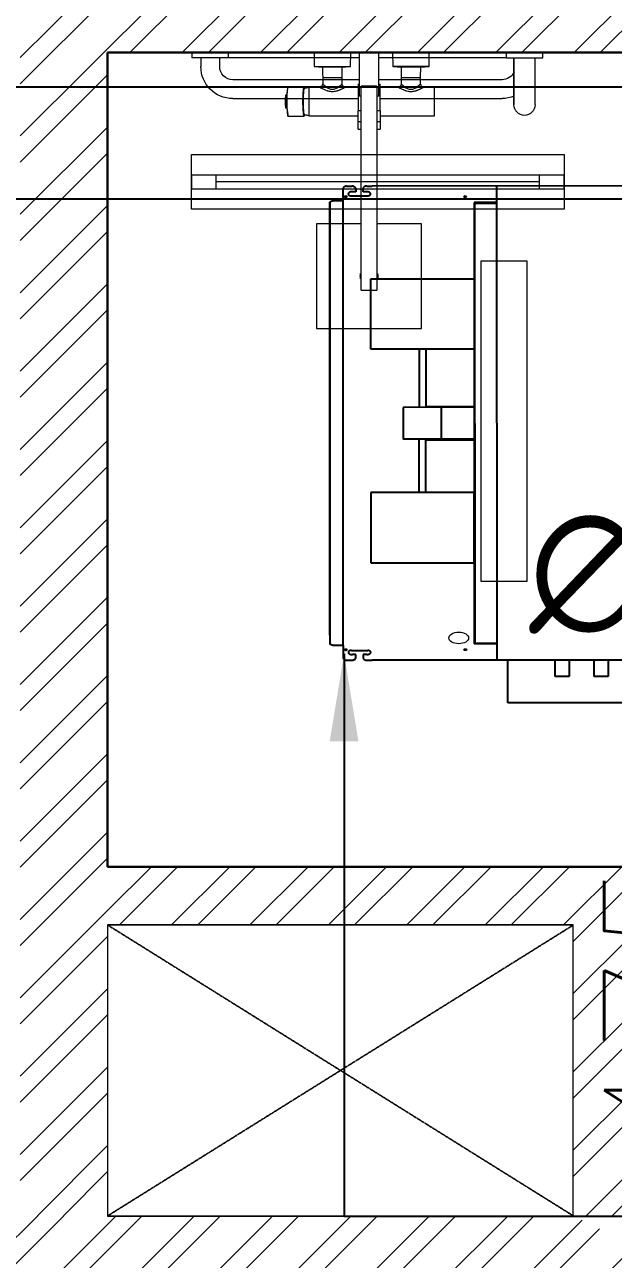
# Model space of a CAD drawing. Header units: millimetres. Extents: x -9226 to 166212, y -13 to 97274.
# Drawn here: x 40508 to 41519, y 29005 to 31128 of the extents above; entities that cross this region are included whole.
import ezdxf

# ---------------------------------------------------------------- set-up
doc = ezdxf.new("R2010")
doc.units = ezdxf.units.MM
doc.linetypes.add('23491-XR-AR-2ND FLOOR PLAN$0$23491-XR-AR-2ND FLOOR PLAN$0$HIDDEN', pattern=[9.525, 6.35, -3.175])
doc.linetypes.add('23491-XR-AR-2ND FLOOR PLAN$0$HIDDEN', pattern=[9.525, 6.35, -3.175])
doc.layers.get('0').update_dxf_attribs({"color": 8})
doc.layers.get('Defpoints').update_dxf_attribs({"color": 8})
for name, color, linetype in [('0.WALL OPENING', 2, 'Continuous'), ('1.INS', 8, 'Continuous'), ('1.STR', 8, 'Continuous'), ('23491-GN-XR-PLOT LIMIT$0$ARCADE', 8, 'Continuous'), ('23491-GN-XR-PLOT LIMIT$0$RETAIL', 8, 'Continuous'), ('cloud', 15, 'Continuous'), ('M-HVAC-FCU-02', 20, 'Continuous'), ('M-HVAC-FCU-05', 20, 'Continuous'), ('UNIT', 20, 'Continuous'), ('VCD SHE', 7, 'Continuous')]:
    doc.layers.add(name, color=color, linetype=linetype)
for name, color, linetype, lineweight in [('1.TAGGING', 7, 'Continuous', 5), ('1.XREF', 8, 'Continuous', 9), ('23491-XR-AR-2ND FLOOR PLAN$0$23491-XR-AR-2ND FLOOR PLAN$0$23491-XR-AR-TYP-FLOOR$0$A-WALL-PATT', 8, 'Continuous', 5), ('23491-XR-AR-2ND FLOOR PLAN$0$23491-XR-AR-2ND FLOOR PLAN$0$A-FIXT-TOIT-PLAN', 8, 'Continuous', 20), ('23491-XR-AR-2ND FLOOR PLAN$0$23491-XR-AR-2ND FLOOR PLAN$0$A-FLOR-OVHD', 8, '23491-XR-AR-2ND FLOOR PLAN$0$23491-XR-AR-2ND FLOOR PLAN$0$HIDDEN', 15), ('23491-XR-AR-2ND FLOOR PLAN$0$23491-XR-AR-2ND FLOOR PLAN$0$A-WALL', 8, 'Continuous', 30), ('23491-XR-AR-2ND FLOOR PLAN$0$23491-XR-AR-2ND FLOOR PLAN$0$A-WALL-CAVI', 8, 'Continuous', 15), ('23491-XR-AR-2ND FLOOR PLAN$0$A-FLOR-OVHD', 8, '23491-XR-AR-2ND FLOOR PLAN$0$HIDDEN', 15), ('23491-XR-AR-2ND FLOOR PLAN$0$A-WALL', 8, 'Continuous', 30), ('23491-XR-AR-2ND FLOOR PLAN$0$A-WALL-CAVI', 8, 'Continuous', 15), ('A-ANNO-DIMS', 8, 'Continuous', 9), ('MH DIM', 15, 'Continuous', 0)]:
    doc.layers.add(name, color=color, linetype=linetype, lineweight=lineweight)
doc.styles.add('ROMANS', font='isocp.shx', dxfattribs={"width": 0.8})
doc.styles.add('SDC-TEXT-ARB', font='sdc-arb.shx', dxfattribs={"height": 0.5})
doc.styles.get("Standard").update_dxf_attribs({"font": 'romans.shx', "height": 200})
doc.dimstyles.new('ISO-25', dxfattribs={"dimtxt": 200, "dimasz": 150, "dimexe": 1.25, "dimexo": 0.625, "dimgap": 1, "dimtad": 1, "dimtoh": 1, "dimdec": 0, "dimrnd": 5, "dimtxsty": 'Standard', "dimcen": 2.5, "dimclrd": 256, "dimclre": 256, "dimclrt": 7, "dimadec": 0, "dimazin": 0, "dimtfac": 1, "dimtdec": 0, "dimtix": 1, "dimtmove": 2, "dimatfit": 3, "dimfxl": 1, "dimarcsym": 1})
doc.dimstyles.new('JSE', dxfattribs={"dimtxt": 50, "dimasz": 150, "dimexe": 0.18, "dimexo": 0.0625, "dimgap": 50, "dimtad": 0, "dimdec": 0, "dimrnd": 5, "dimzin": 0, "dimdsep": 46, "dimtxsty": 'ROMANS', "dimcen": 0.09, "dimclrd": 7, "dimclre": 7, "dimclrt": 7, "dimadec": 0, "dimazin": 0, "dimtfac": 1, "dimtdec": 0, "dimtofl": 0, "dimtmove": 0, "dimatfit": 3, "dimfxl": 1, "dimtolj": 1, "dimtzin": 0, "dimarcsym": 1})
doc.dimstyles.new('JSE-1.25', dxfattribs={"dimtxt": 200, "dimasz": 150, "dimexe": 0.18, "dimexo": 0.0625, "dimgap": 20, "dimtad": 1, "dimdec": 0, "dimrnd": 5, "dimzin": 0, "dimdsep": 46, "dimtxsty": 'ROMANS', "dimcen": 0.09, "dimclrd": 256, "dimclre": 256, "dimclrt": 7, "dimadec": 0, "dimazin": 0, "dimtfac": 1, "dimtdec": 0, "dimtofl": 0, "dimtmove": 0, "dimatfit": 3, "dimfxl": 1, "dimtolj": 1, "dimtzin": 0, "dimarcsym": 0})
pattern_1 = [(45, (-457312.73, 563742.86), (-67.351921, 67.351921), []), (45, (-457267.83, 563742.86), (-67.351921, 67.351921), [])]

# ---------------------------------------------------------------- blocks, each defined once
blk = doc.blocks.new('23491-GN-XR-PLOT LIMIT')
at = {"layer": '23491-GN-XR-PLOT LIMIT$0$ARCADE', "color": 8}
blk.add_lwpolyline([(48271.7, 23525.6, 0.000496), (5000, 16088.4), (5000, 11014.2, -0.000526), (50902.2, 18902.5), (55000, 23715.1), (55000, 82243.6), (50763.6, 86480), (9264.6, 86480), (5000, 82215.4), (5000, 81480), (48692.6, 81480), (50500, 80172.6), (50500, 25555.4)], format="xyb", close=True, dxfattribs=at)
at = {"layer": '23491-GN-XR-PLOT LIMIT$0$RETAIL', "color": 8}
blk.add_lwpolyline([(48271.7, 23525.6), (50500, 25555.4), (50500, 80172.6), (48692.6, 81480), (5000, 81480), (5000, 71480), (40000, 71480), (40000, 32256.2, 0.000401), (5000, 26236.7), (5000, 16088.4, -0.000496)], format="xyb", close=True, dxfattribs=at)
blk = doc.blocks.new('23491-XR-AR-2ND FLOOR PLAN$0$23491-XR-AR-2ND FLOOR PLAN$0$23261-XR-AR-TO-A-FF$0$AAA')
at = {"color": 8, "linetype": 'ByBlock'}
for p, q in [((19517.5, 6924.5), (19697.5, 6924.5)), ((19517.5, 6744.5), (19517.5, 6924.5)), ((19697.5, 6924.5), (19697.5, 6744.5)), ((19594, 6858.6), (19594, 6777.6)), ((19594, 6858.6), (19621, 6858.6)), ((19621, 6777.6), (19621, 6858.6)), ((19594, 6777.6), (19594, 6507.6)), ((19621, 6507.6), (19621, 6777.6)), ((19594, 6744.5), (19517.5, 6744.5)), ((19697.5, 6744.5), (19621, 6744.5)), ((19588.6, 6581.5), (19588.6, 6568.4)), ((19588.6, 6581.5), (19594, 6581.5)), ((19621, 6581.5), (19626.4, 6581.5)), ((19626.4, 6568.4), (19626.4, 6581.5)), ((19588.6, 6568.4), (19588.6, 6550.4)), ((19588.6, 6568.4), (19594, 6568.4)), ((19621, 6568.4), (19626.4, 6568.4)), ((19626.4, 6550.4), (19626.4, 6568.4)), ((19594, 6550.4), (19588.6, 6550.4)), ((19588.6, 6504), (19588.6, 6550.4)), ((19626.4, 6550.4), (19621, 6550.4)), ((19626.4, 6550.4), (19626.4, 6504)), ((19856.5, 6459), (19856.5, 6540)), ((19856.5, 6540), (19856.5, 6459)), ((19892.7, 6540), (19892.7, 6459)), ((19892.7, 6540), (19892.7, 6459)), ((19373.4, 6529.2), (19588.6, 6529.2)), ((19594, 6524.8), (19590.4, 6524.8)), ((19590.4, 6450), (19590.4, 6524.8)), ((19624.6, 6524.8), (19621, 6524.8)), ((19624.6, 6524.8), (19624.6, 6450)), ((19626.4, 6529.2), (19836, 6529.2)), ((19590.4, 6496.8), (19373.4, 6496.8)), ((19588.6, 6509.4), (19564.1, 6509.4)), ((19567, 6509.4), (19566.4, 6509.4)), ((19621, 6507.6), (19594, 6507.6)), ((19836, 6496.8), (19624.6, 6496.8)), ((19303.2, 6450), (19303.2, 6459)), ((19590.4, 6459), (19303.2, 6459)), ((19318.5, 6459), (19318.5, 6474.3)), ((19350.9, 6474.3), (19350.9, 6459)), ((19366.2, 6459), (19366.2, 6450)), ((19843.2, 6459), (19624.6, 6459)), ((19648, 6450), (19648.2, 6474.2)), ((19843.2, 6450), (19843.2, 6459)), ((19843.2, 6459), (19856.5, 6459)), ((19843.2, 6450), (19843.2, 6459)), ((19843.2, 6459), (19906.2, 6459)), ((19892.7, 6459), (19906.2, 6459)), ((19906.2, 6459), (19906.2, 6450)), ((19906.2, 6459), (19906.2, 6450)), ((19590.4, 6450), (19624.6, 6450)), ((19906.2, 6450), (19843.2, 6450)), ((19906.2, 6450), (19843.2, 6450))]:
    blk.add_line(p, q, dxfattribs=at)
at = {"color": 8, "linetype": 'ByBlock', "flags": 128}
for points in [[(19466.5, 6545.7), (19465.5, 6545.6), (19464.5, 6545.5)], [(19466.3, 6544.5), (19466.3, 6544.5), (19466.3, 6545), (19467.9, 6557.1), (19468, 6558.5), (19468.1, 6559.4), (19496, 6559.4)], [(19504, 6558.7), (19502.6, 6558.5), (19501.3, 6558.2), (19499.9, 6557.9), (19498.6, 6557.5), (19497.3, 6557), (19496.1, 6556.6), (19496, 6556.5), (19496, 6559.4), (19495, 6556), (19494.3, 6546.8), (19494, 6534.2), (19494.3, 6521.6), (19495, 6512.3), (19496, 6509)], [(19527.8, 6503.6), (19527.6, 6505.1), (19527, 6506.5), (19526.1, 6507.7), (19524.9, 6508.6), (19522.6, 6509.4), (19522, 6509.4), (19504, 6509.4), (19504, 6558.9), (19588.6, 6558.9)], [(19626.4, 6558.9), (19720, 6558.9), (19720, 6509.4), (19702, 6509.4), (19701.3, 6509.4), (19699, 6508.6), (19697.8, 6507.7), (19696.9, 6506.5), (19696.3, 6505.1), (19696.1, 6503.6)], [(19464.5, 6522.8), (19465.5, 6522.7), (19466.5, 6522.6)], [(19466.3, 6523.8), (19466.3, 6523.7), (19466.4, 6522.8), (19466.7, 6520.3), (19467.4, 6515), (19467.8, 6511.5), (19468, 6510.1), (19468.1, 6509), (19468.1, 6509), (19496, 6509), (19496, 6511.8), (19497.2, 6511.3), (19498.5, 6510.9), (19499.8, 6510.5), (19501.2, 6510.2), (19502.5, 6509.9), (19503.9, 6509.7), (19504, 6509.6)], [(19513, 6450), (19513.2, 6474.2), (19527.7, 6475.2), (19527.9, 6503.7), (19528.9, 6504.7), (19531.9, 6507.3), (19536, 6510.5), (19541.4, 6513), (19547.5, 6513), (19552.9, 6510.5), (19557.1, 6507.3), (19560, 6504.7), (19561.1, 6503.6), (19561.3, 6475.2), (19561.4, 6475.2), (19575.7, 6474.2), (19576, 6450)], [(19565.4, 6509.2), (19564, 6508.6), (19562.8, 6507.7), (19561.9, 6506.5), (19561.3, 6505.1), (19561.1, 6503.6)], [(19662.8, 6503.6), (19662.6, 6505.1), (19662, 6506.5), (19661.1, 6507.7), (19659.9, 6508.6), (19657.6, 6509.4), (19657, 6509.4), (19626.4, 6509.4)], [(19710.7, 6474.2), (19648.2, 6474.2), (19648.3, 6474.3), (19662.7, 6475.2), (19662.9, 6503.7), (19663.9, 6504.7), (19666.9, 6507.3), (19671, 6510.5), (19676.4, 6513), (19682.5, 6513), (19687.9, 6510.5), (19692.1, 6507.3), (19695, 6504.7), (19696.1, 6503.6), (19696.1, 6493.2), (19696.3, 6475.2), (19696.4, 6475.2), (19710.7, 6474.2), (19711, 6450)], [(19527.8, 6493.2), (19544.5, 6493.2), (19561.1, 6493.2)], [(19561, 6475.2), (19544.5, 6475.2), (19527.9, 6475.2)], [(19696.3, 6475.2), (19679.5, 6475.2), (19662.7, 6475.2)], [(19662.8, 6493.2), (19679.5, 6493.2), (19696.1, 6493.2)], [(19513.3, 6474.3), (19513.2, 6474.2), (19575.7, 6474.2)]]:
    blk.add_lwpolyline(points, dxfattribs=at)
at = {"color": 8, "linetype": 'ByBlock'}
for centre, radius, start, end in [((19607.5, 6834.5), 15.1, 163.2751, 180), ((19607.5, 6834.5), 15.1, 0, 16.7249), ((19607.5, 6834.5), 15.1, 180, 196.7249), ((19607.5, 6834.5), 15.1, 343.2751, 0), ((19874.6, 6540), 18.1, 360, 180), ((19874.6, 6540), 18.1, 360, 180), ((19373.4, 6474.3), 54.9, 90, 180), ((19836, 6474.3), 54.9, 67.793, 90), ((19373.4, 6474.3), 22.5, 90, 180), ((19836, 6474.3), 22.5, 22.7572, 90)]:
    blk.add_arc(centre, radius, start, end, dxfattribs=at)
at = {"color": 8, "linetype": 'ByBlock', "extrusion": (0, 0, -1)}
for start_param, end_param in [(4.712389, 4.717081), (4.707697, 4.712389)]:
    blk.add_ellipse((19515.6, 6534.2), major_axis=(0, 52.4), ratio=0.998719, start_param=start_param, end_param=end_param, dxfattribs=at)
at = {"color": 8, "linetype": 'ByBlock'}
for points in [[(19463.3, 6534.4), (19463.3, 6535.3), (19463.4, 6537.2), (19463.6, 6540), (19464, 6542.8), (19464.3, 6544.6), (19464.5, 6545.5)], [(19464.5, 6522.8), (19464.3, 6523.7), (19464, 6525.6), (19463.6, 6528.3), (19463.4, 6531.1), (19463.3, 6533), (19463.3, 6533.9)], [(19465.7, 6527.2), (19465.7, 6527.4), (19465.7, 6527.6), (19465.7, 6527.8)], [(19466.7, 6534.2), (19466.7, 6530), (19466.9, 6521.5), (19467.7, 6513.2), (19468.1, 6509)]]:
    blk.add_open_spline(points, degree=3, dxfattribs=at)
for points, knots in [([(19466.4, 6545.2), (19466.2, 6544.4), (19465.9, 6542.7), (19465.5, 6540), (19465.3, 6537.1), (19465.2, 6535.1), (19465.2, 6534.2)], [0.0424045, 0.0424045, 0.0424045, 0.0424045, 0.25, 0.5, 0.75, 1, 1, 1, 1]), ([(19468.1, 6559.4), (19468, 6558.3), (19467.8, 6556.2), (19467.4, 6552), (19466.9, 6544.7), (19466.7, 6538.4), (19466.7, 6534.2)], [0, 0, 0, 0, 0.125, 0.25, 0.5, 1, 1, 1, 1]), ([(19496, 6511.8), (19495.7, 6512), (19495.4, 6513.2), (19495, 6516.2), (19494.8, 6518.3), (19494.7, 6520.1), (19494.6, 6522), (19494.5, 6524.7), (19494.4, 6528.5), (19494.3, 6532.4), (19494.3, 6535.6), (19494.3, 6538.4), (19494.4, 6541.6), (19494.5, 6545.1), (19494.7, 6548.3), (19494.9, 6551), (19495.1, 6553.3), (19495.5, 6555.6), (19495.8, 6556.4), (19496, 6556.5)], [-1, -1, -1, -1, -0.861111, -0.791667, -0.756944, -0.722222, -0.6875, -0.652778, -0.583333, -0.513889, -0.479167, -0.444444, -0.388889, -0.333333, -0.277778, -0.222222, -0.166667, -0.111111, 0, 0, 0, 0]), ([(19465.2, 6534.2), (19465.2, 6533.2), (19465.3, 6531.3), (19465.5, 6528.4), (19465.9, 6525.6), (19466.2, 6523.9), (19466.4, 6523.1)], [0, 0, 0, 0, 0.25, 0.5, 0.75, 0.9575954, 0.9575954, 0.9575954, 0.9575954]), ([(19554.7, 6515.4), (19554.1, 6515.6), (19553, 6516), (19550.6, 6516.7), (19547.7, 6517.3), (19544.5, 6517.5), (19541.2, 6517.3), (19538.3, 6516.7), (19536, 6516), (19534.8, 6515.6), (19534.2, 6515.4)], [0.3333333, 0.3333333, 0.3333333, 0.3333333, 0.3611111, 0.3888889, 0.4444444, 0.5, 0.5555556, 0.6111111, 0.6388889, 0.6666667, 0.6666667, 0.6666667, 0.6666667]), ([(19689.7, 6515.4), (19689.1, 6515.6), (19688, 6516), (19685.6, 6516.7), (19682.7, 6517.3), (19679.5, 6517.5), (19676.2, 6517.3), (19673.3, 6516.7), (19671, 6516), (19669.8, 6515.6), (19669.2, 6515.4)], [0.3333333, 0.3333333, 0.3333333, 0.3333333, 0.3611111, 0.3888889, 0.4444444, 0.5, 0.5555556, 0.6111111, 0.6388889, 0.6666667, 0.6666667, 0.6666667, 0.6666667]), ([(19534.1, 6515.4), (19533.3, 6515.1), (19531.5, 6514.3), (19528.8, 6513.1), (19526.7, 6512.1), (19524.8, 6511), (19523.4, 6510.3), (19522.5, 6509.8), (19521.9, 6509.5), (19521.9, 6509.4), (19522, 6509.4)], [0.6680269, 0.6680269, 0.6680269, 0.6680269, 0.7083333, 0.75, 0.7916667, 0.8333333, 0.875, 0.9166667, 0.9583333, 0.9999877, 0.9999877, 0.9999877, 0.9999877]), ([(19567, 6509.4), (19567, 6509.4), (19566.9, 6509.5), (19566.4, 6509.8), (19565.8, 6510.1), (19565, 6510.5), (19564, 6511.1), (19562.9, 6511.7), (19561.5, 6512.4), (19560, 6513.2), (19558.3, 6513.9), (19556.5, 6514.7), (19555.4, 6515.2), (19554.8, 6515.4)], [0.0000145, 0.0000145, 0.0000145, 0.0000145, 0.0555556, 0.0833333, 0.1111111, 0.1388889, 0.1666667, 0.1944444, 0.2222222, 0.25, 0.2777778, 0.3055556, 0.3311596, 0.3311596, 0.3311596, 0.3311596]), ([(19669.1, 6515.4), (19668.3, 6515.1), (19666.5, 6514.3), (19663.8, 6513.1), (19661.7, 6512.1), (19659.8, 6511), (19658.4, 6510.3), (19657.5, 6509.8), (19656.9, 6509.5), (19656.9, 6509.4), (19657, 6509.4)], [0.6680252, 0.6680252, 0.6680252, 0.6680252, 0.7083333, 0.75, 0.7916667, 0.8333333, 0.875, 0.9166667, 0.9583333, 0.9999855, 0.9999855, 0.9999855, 0.9999855]), ([(19702, 6509.4), (19702, 6509.4), (19701.9, 6509.5), (19701.4, 6509.8), (19700.8, 6510.1), (19700, 6510.5), (19699, 6511.1), (19697.9, 6511.7), (19696.5, 6512.4), (19695, 6513.2), (19693.3, 6513.9), (19691.5, 6514.7), (19690.4, 6515.2), (19689.8, 6515.4)], [0.0000123, 0.0000123, 0.0000123, 0.0000123, 0.0555556, 0.0833333, 0.1111111, 0.1388889, 0.1666667, 0.1944444, 0.2222222, 0.25, 0.2777778, 0.3055556, 0.3311561, 0.3311561, 0.3311561, 0.3311561])]:
    blk.add_open_spline(points, degree=3, knots=knots, dxfattribs=at)
blk = doc.blocks.new('23491-XR-AR-2ND FLOOR PLAN$0$23491-XR-AR-2ND FLOOR PLAN$0$23261-XR-AR-TO-A-FF$0$Slim Fr Drain Vitra')
at = {"color": 8}
for p, q in [((42, -12), (42, 12)), ((42, 0), (598, 0)), ((598, -12), (598, 12))]:
    blk.add_line(p, q, dxfattribs=at)
for points in [[(0, -47), (640, -47), (640, 47), (0, 47)], [(0, 12), (640, 12), (640, -12), (0, -12)]]:
    blk.add_lwpolyline(points, close=True, dxfattribs=at)
blk = doc.blocks.new('23491-XR-AR-2ND FLOOR PLAN')
at = {"layer": '23491-XR-AR-2ND FLOOR PLAN$0$23491-XR-AR-2ND FLOOR PLAN$0$23491-XR-AR-TYP-FLOOR$0$A-WALL-PATT'}
h = blk.add_hatch(dxfattribs=at)
h.set_pattern_fill('ANSI32', color=8, scale=10)
h.set_pattern_definition(pattern_1)
h.paths.add_polyline_path([(47000, 31080), (47000, 31280), (40650, 31280), (40650, 33280), (40500, 33280), (40500, 29080), (40650, 29080), (40650, 31080)])
h = blk.add_hatch(dxfattribs=at)
h.set_pattern_fill('ANSI32', color=8, scale=10)
h.paths.add_polyline_path([(42059.9, 27280), (43029, 27280.1), (43029, 28180), (42429, 28180), (42429, 28930), (40150, 28930), (40150, 29080), (40500, 29080), (41450, 29080), (41550, 29030), (42429, 29030), (42429, 29780), (42529, 29780), (42529, 28280), (43129, 28280), (43129, 27280), (43600, 27280), (43600, 27180), (42059.9, 27180)])
h = blk.add_hatch(dxfattribs=at)
h.set_pattern_fill('ANSI32', color=8, scale=10)
h.set_pattern_definition(pattern_1)
h.paths.add_polyline_path([(41450, 29080), (41550, 29080), (41550, 29680), (40650, 29680), (40650, 29580), (41450, 29580)])
at = {"layer": '23491-XR-AR-2ND FLOOR PLAN$0$23491-XR-AR-2ND FLOOR PLAN$0$A-FLOR-OVHD', "color": 8, "ltscale": 0.1}
for p, q in [((40650, 29080), (41450, 29580)), ((41450, 29080), (40650, 29580))]:
    blk.add_line(p, q, dxfattribs=at)
at = {"layer": '23491-XR-AR-2ND FLOOR PLAN$0$23491-XR-AR-2ND FLOOR PLAN$0$A-WALL', "color": 8}
blk.add_lwpolyline([(41550, 29030), (41550, 29680), (40650, 29680)], dxfattribs=at)
at = {"layer": '23491-XR-AR-2ND FLOOR PLAN$0$23491-XR-AR-2ND FLOOR PLAN$0$A-WALL-CAVI', "color": 8}
for points in [[(40650, 29580), (40650, 29080), (41450, 29080)], [(41450, 29080), (41450, 29580), (40650, 29580)]]:
    blk.add_lwpolyline(points, dxfattribs=at)
at = {"layer": '23491-XR-AR-2ND FLOOR PLAN$0$A-WALL', "color": 8}
for p, q in [((40650, 31080), (40650, 29680)), ((42429, 31080), (40650, 31080))]:
    blk.add_line(p, q, dxfattribs=at)
at = {"layer": '23491-XR-AR-2ND FLOOR PLAN$0$23491-XR-AR-2ND FLOOR PLAN$0$A-FIXT-TOIT-PLAN', "color": 8, "xscale": -1}
for name, p, rotation in [('23491-XR-AR-2ND FLOOR PLAN$0$23491-XR-AR-2ND FLOOR PLAN$0$23261-XR-AR-TO-A-FF$0$AAA', (21491.7, 37530), 180), ('23491-XR-AR-2ND FLOOR PLAN$0$23491-XR-AR-2ND FLOOR PLAN$0$23261-XR-AR-TO-A-FF$0$Slim Fr Drain Vitra', (41434.3, 30857.4), 359.9999999952207)]:
    blk.add_blockref(name, p, dxfattribs=dict(at, rotation=rotation))
at = {"layer": '23491-XR-AR-2ND FLOOR PLAN$0$A-WALL-CAVI', "color": 8}
blk.add_blockref('23491-GN-XR-PLOT LIMIT', (0, 0), dxfattribs=at)
blk = doc.blocks.new('XREF')
at = {"layer": 'A-ANNO-DIMS', "color": 8}
blk.add_blockref('23491-XR-AR-2ND FLOOR PLAN', (0, 0), dxfattribs=at)
blk = doc.blocks.new('I LOVE UA$C815f66f9')
at = {"layer": '23491-XR-AR-2ND FLOOR PLAN$0$A-FLOR-OVHD', "ltscale": 0.1}
for p, q in [((40650, 29080), (41450, 29580)), ((41450, 29080), (40650, 29580))]:
    blk.add_line(p, q, dxfattribs=at)
at = {"layer": '23491-XR-AR-2ND FLOOR PLAN$0$A-WALL-CAVI'}
for points in [[(40650, 29580), (40650, 29080), (41450, 29080)], [(41450, 29080), (41450, 29580), (40650, 29580)]]:
    blk.add_lwpolyline(points, dxfattribs=at)
blk = doc.blocks.new('I LOVE USTR')
at = {"layer": 'MH DIM', "color": 7}
blk.add_blockref('I LOVE UA$C815f66f9', (0, 0), dxfattribs=at)
blk = doc.blocks.new('A$C32d94600')
at = {"layer": 'cloud', "color": 15}
blk.add_blockref('I LOVE USTR', (-5100, -86375.9, 0), dxfattribs=at)
blk = doc.blocks.new('*D457')
at = {"layer": 'Defpoints', "color": 0, "transparency": 16777216}
for p in [(41550, 29680), (41704.2, 29202.5), (41929, 29202.5, 0)]:
    blk.add_point(p, dxfattribs=at)
at = {"layer": 'VCD SHE', "lineweight": -2, "transparency": 16777216}
for p, q in [((41704.2, 29830), (41704.2, 29980)), ((41550.6, 29680), (41705.5, 29680)), ((41704.2, 29680), (41704.2, 29202.5)), ((41928.4, 29202.5), (41703, 29202.5)), ((41704.2, 29052.5), (41704.2, 28902.5))]:
    blk.add_line(p, q, dxfattribs=at)
at = {"layer": 'VCD SHE', "transparency": 16777216}
for points in [[(41679.2, 29830), (41729.2, 29830), (41704.2, 29680)], [(41679.2, 29052.5), (41729.2, 29052.5), (41704.2, 29202.5)]]:
    blk.add_solid(points, dxfattribs=at)
at = {"layer": 'VCD SHE', "color": 7, "transparency": 16777216, "insert": (41603.2, 29441.3), "char_height": 200, "attachment_point": 5, "rotation": 90}
blk.add_mtext('475', dxfattribs=at)
blk = doc.blocks.new('815')
at = {"layer": 'M-HVAC-FCU-02', "color": 30}
for p, q in [((-402.3, -43.8), (-412.3, -53.8)), ((-402.3, -23.8), (-402.3, -43.8)), ((402.3, -43.8), (-402.3, -43.8)), ((402.3, -23.8), (402.3, -43.8)), ((402.3, -43.8), (412.3, -53.8)), ((-402.3, -63.8), (-412.3, -53.8)), ((-402.3, -63.8), (-412.3, -73.8)), ((402.3, -63.8), (-402.3, -63.8)), ((402.3, -63.8), (412.3, -53.8)), ((402.3, -63.8), (412.3, -73.8)), ((-402.3, -83.8), (-412.3, -73.8)), ((402.3, -83.8), (-402.3, -83.8)), ((402.3, -83.8), (412.3, -73.8))]:
    blk.add_line(p, q, dxfattribs=at)
at = {"layer": 'M-HVAC-FCU-05', "color": 30}
for p, q in [((-422, 586.7), (-419.6, 592.1)), ((-422, 567.1), (-422, 586.7)), ((419.1, 592.3), (-419.6, 592.1)), ((-402.5, 592.1), (419.1, 592.3)), ((421.5, 586.9), (419.1, 592.3)), ((421.5, 567.3), (421.5, 586.9)), ((-422, 567.6), (-445.8, 567.6)), ((-422, 567.6), (421.5, 567.8)), ((421.5, 567.8), (445.3, 567.8)), ((-450.2, 561.3), (-450.2, 551.6)), ((-445.1, 544.6), (-439.4, 544.6)), ((-439.4, 544.6), (-439.4, 550.6)), ((-431.6, 552.7), (-431.6, 523.1)), ((431.1, 552.9), (431.2, 523.4)), ((438.9, 544.9), (438.9, 550.8)), ((444.7, 544.9), (438.9, 544.9)), ((449.7, 561.5), (449.7, 551.9)), ((-450.2, 524.3), (-450.2, 514.9)), ((-439.2, 531.3), (-445.9, 531.3)), ((-439.2, 524.5), (-439.2, 531.3)), ((-132, 517.4), (-265.5, 517.3)), ((-265.5, 517.3), (-265.4, 329.5)), ((-131.9, 329.6), (-132, 517.4)), ((140.3, 517.5), (273.7, 517.5)), ((140.3, 329.6), (140.3, 517.5)), ((273.7, 517.5), (273.8, 329.7)), ((438.7, 531.6), (445.5, 531.6)), ((438.7, 524.8), (438.7, 531.6)), ((449.7, 524.6), (449.7, 515.1)), ((-450, 47.3), (-450.2, 514.9)), ((450, 47.6), (449.7, 515.1)), ((29.7, 458.4), (-30.5, 458.4)), ((-30.4, 388.7), (-30.5, 458.4)), ((29.8, 388.7), (29.7, 458.4)), ((-132, 429.5), (-30.5, 429.5)), ((140.3, 429.5), (29.8, 429.5)), ((-132, 417.5), (-30.4, 417.6)), ((-31.8, 417.6), (-31.8, 329.6)), ((-30.4, 417.6), (-31.8, 417.6)), ((-30.4, 329.6), (-30.4, 417.6)), ((29.8, 329.6), (29.8, 417.6)), ((29.8, 417.6), (31.1, 417.6)), ((140.3, 417.6), (29.8, 417.6)), ((31.1, 417.6), (31.1, 329.6)), ((-30.4, 388.7), (29.8, 388.7)), ((418.7, 329.7), (-419, 329.5)), ((-418.9, 287.8), (-419, 329.5)), ((-417.9, 327.9), (417.6, 328.2)), ((-417.9, 327.9), (-417.9, 287.8)), ((-265.4, 329.5), (-131.9, 329.6)), ((-31.8, 329.6), (-30.4, 329.6)), ((31.1, 329.6), (29.8, 329.6)), ((273.8, 329.7), (140.3, 329.6)), ((417.6, 328.2), (417.6, 288.1)), ((418.7, 288.1), (418.7, 329.7)), ((-450.1, 287.8), (449.9, 288.1)), ((-531, 268.5), (-450.1, 268.6)), ((-530.9, -0.2), (-531, 268.5)), ((-480.8, 157), (-480.8, 182.5)), ((-480.8, 182.5), (-450, 182.5)), ((-450, 157), (-480.8, 157)), ((-480.8, 111.4), (-450, 111.4)), ((-480.8, 86), (-480.8, 111.4)), ((-450, 86), (-480.8, 86)), ((-450, 47.3), (-450, 56.9)), ((-439.2, 46.3), (-439.2, 40.3)), ((-431.4, 18.8), (-431.4, 48.4)), ((431.4, 19), (431.4, 48.6)), ((439.2, 46.5), (439.2, 40.6)), ((450, 47.6), (450, 57.2)), ((-445.7, 27), (-439, 27)), ((-439.2, 40.3), (-445, 40.3)), ((-439, 27), (-439, 20.2)), ((439, 27.3), (439, 20.4)), ((445.7, 27.3), (439, 27.3)), ((439.2, 40.6), (445, 40.6)), ((-450, 6.3), (-450, 20)), ((-420.5, -0.1), (420.5, 0.1)), ((402.3, 0.1), (402.3, -23.7)), ((420.2, 0.1), (444.7, 0.1)), ((450, 6.6), (450, 20.3)), ((-435, -0.1), (-530.9, -0.2)), ((-420.2, -0.1), (-444.7, -0.1)), ((-402.3, -0.1), (-402.3, -23.9)), ((402.3, -23.7), (-402.3, -23.9)), ((402.3, -23.7), (-402.3, -23.9))]:
    blk.add_line(p, q, dxfattribs=at)
at = {"layer": 'M-HVAC-FCU-05', "color": 30, "lineweight": 18}
for p, q in [((-300.6, 316.9), (307.7, 317.1)), ((-300.6, 233.5), (-300.6, 316.9)), ((307.7, 317.1), (307.7, 233.7)), ((307.7, 233.7), (-300.6, 233.5))]:
    blk.add_line(p, q, dxfattribs=at)
at = {"layer": 'M-HVAC-FCU-05', "color": 30}
for points in [[(-445.8, 567.6, 0.14745), (-447.3, 567.2, 0.057538), (-447.9, 566.8, 0.043631), (-448.4, 566.2, 0.037373), (-448.9, 565.4, 0.018686), (-449.2, 564.8, 0.02183), (-449.5, 563.9, 0.03988), (-450.1, 561.5, 0.006038), (-450.2, 561.3)], [(445.3, 567.8, -0.14745), (446.8, 567.5, -0.057538), (447.4, 567, -0.043631), (447.9, 566.4, -0.037373), (448.4, 565.6, -0.018686), (448.7, 565, -0.02183), (449.1, 564.1, -0.03988), (449.7, 561.8, -0.006038), (449.7, 561.5)], [(-450.2, 551.6, 0.032566), (-450.1, 550.3, 0.04988), (-449.7, 548.7, 0.245422), (-445.4, 544.7, 0.018987), (-445.1, 544.6)], [(-435.5, 558.3, 0.03023), (-435.7, 558.3, 0.042163), (-436.2, 558.1, 0.109989), (-437.5, 557.3, 0.060394), (-438.2, 556.3, 0.042159), (-438.7, 555.4, 0.031845), (-439, 554.3, 0.028129), (-439.2, 553.1, 0.024443), (-439.4, 551.6, 0.013294), (-439.4, 550.6)], [(-431.6, 552.7, 0.018031), (-431.6, 553.2, 0.033701), (-431.7, 554.5, 0.041222), (-432, 555.7, 0.04728), (-432.4, 556.6, 0.066586), (-433, 557.4, 0.138842), (-434.5, 558.2, 0.036684), (-435, 558.3, 0.034492), (-435.5, 558.3)], [(431.1, 553, -0.018031), (431.1, 553.5, -0.033701), (431.3, 554.8, -0.041222), (431.6, 555.9, -0.04728), (432, 556.9, -0.066586), (432.6, 557.6, -0.138842), (434, 558.5, -0.036684), (434.5, 558.5, -0.034492), (435.1, 558.5)], [(435.1, 558.5, -0.03023), (435.3, 558.5, -0.042163), (435.7, 558.4, -0.109989), (437.1, 557.5, -0.060394), (437.8, 556.6, -0.042159), (438.3, 555.6, -0.031845), (438.6, 554.6, -0.028129), (438.8, 553.3, -0.024443), (438.9, 551.9, -0.013294), (438.9, 550.9)], [(449.7, 551.9, -0.032566), (449.6, 550.6, -0.04988), (449.2, 549, -0.245422), (444.9, 544.9, -0.018987), (444.7, 544.9)], [(-445.9, 531.3, 0.028262), (-446.1, 531.3, 0.052211), (-446.7, 531.2, 0.123145), (-448.2, 530.2, 0.055731), (-448.9, 529.4, 0.037382), (-449.3, 528.6, 0.033882), (-449.7, 527.6, 0.029807), (-450, 526.4, 0.025735), (-450.1, 525, 0.009134), (-450.2, 524.3)], [(-435.3, 517.5, -0.026495), (-435.5, 517.5, -0.048004), (-436.1, 517.7, -0.118717), (-437.6, 518.9, -0.058793), (-438.3, 519.9, -0.041358), (-438.7, 521, -0.031459), (-439, 522.1, -0.027983), (-439.1, 523.3, -0.020442), (-439.2, 524.5)], [(-431.6, 523.1, -0.01724), (-431.7, 522.4, -0.027058), (-432, 521.1, -0.037824), (-432.5, 519.8, -0.040466), (-432.9, 518.9, -0.050447), (-433.5, 518.3, -0.055402), (-434, 517.9, -0.140685), (-435.3, 517.5)], [(431.2, 523.4, 0.01724), (431.3, 522.7, 0.027058), (431.6, 521.3, 0.037824), (432.1, 520, 0.040466), (432.5, 519.2, 0.050447), (433.1, 518.5, 0.055402), (433.6, 518.1, 0.140685), (434.9, 517.8)], [(434.9, 517.8, 0.026495), (435.1, 517.8, 0.048004), (435.7, 518, 0.118717), (437.2, 519.2, 0.058793), (437.9, 520.2, 0.041358), (438.3, 521.2, 0.031459), (438.6, 522.3, 0.027983), (438.7, 523.6, 0.020442), (438.7, 524.8)], [(445.5, 531.6, -0.028262), (445.6, 531.6, -0.052211), (446.3, 531.5, -0.123145), (447.8, 530.5, -0.055731), (448.5, 529.7, -0.037382), (448.9, 528.9, -0.033882), (449.3, 527.9, -0.029807), (449.5, 526.7, -0.025735), (449.7, 525.2, -0.009134), (449.7, 524.6)], [(-445, 40.3, -0.018958), (-445.2, 40.4, -0.034322), (-445.9, 40.6, -0.196303), (-449.3, 44, -0.051286), (-449.8, 45.5, -0.034229), (-450, 46.7, -0.012756), (-450, 47.3)], [(-435.4, 54, 0.03023), (-435.6, 53.9, 0.042163), (-436, 53.8, 0.109989), (-437.3, 52.9, 0.060394), (-438.1, 52, 0.042159), (-438.5, 51, 0.031845), (-438.9, 50, 0.028129), (-439.1, 48.8, 0.024443), (-439.2, 47.3, 0.013294), (-439.2, 46.3)], [(-431.4, 48.4, 0.018031), (-431.4, 48.9, 0.033701), (-431.6, 50.2, 0.041222), (-431.8, 51.4, 0.04728), (-432.3, 52.3, 0.066586), (-432.9, 53.1, 0.138842), (-434.3, 53.9, 0.036684), (-434.8, 53.9, 0.034492), (-435.4, 54)], [(431.4, 48.6, -0.018031), (431.4, 49.1, -0.033701), (431.5, 50.4, -0.041222), (431.8, 51.6, -0.04728), (432.2, 52.5, -0.066586), (432.8, 53.3, -0.138842), (434.3, 54.1, -0.036684), (434.8, 54.2, -0.034492), (435.3, 54.2)], [(435.3, 54.2, -0.03023), (435.5, 54.2, -0.042163), (436, 54.1, -0.109989), (437.3, 53.2, -0.060394), (438, 52.3, -0.042159), (438.5, 51.3, -0.031845), (438.8, 50.3, -0.028129), (439.1, 49, -0.024443), (439.2, 47.5, -0.013294), (439.2, 46.5)], [(445, 40.6, 0.018958), (445.2, 40.6, 0.034322), (445.9, 40.9, 0.196303), (449.3, 44.3, 0.051286), (449.8, 45.7, 0.034229), (449.9, 47, 0.012756), (450, 47.6)], [(-450, 20, -0.023667), (-449.9, 21.5, -0.027559), (-449.6, 22.9, -0.031647), (-449.3, 23.9, -0.050593), (-448.7, 25.1, -0.087102), (-447.7, 26.3, -0.09091), (-446.5, 26.9, -0.051146), (-445.9, 27, -0.028286), (-445.7, 27)], [(450, 20.3, 0.023667), (449.9, 21.8, 0.027559), (449.6, 23.1, 0.031647), (449.3, 24.2, 0.050593), (448.7, 25.4, 0.087102), (447.7, 26.5, 0.09091), (446.5, 27.1, 0.051146), (445.9, 27.3, 0.028286), (445.7, 27.3)], [(-444.7, -0.1, -0.056961), (-445.7, -0.1, -0.127139), (-447.5, 0.8, -0.061243), (-448.4, 1.7, -0.044469), (-449, 2.7, -0.028142), (-449.4, 3.6, -0.053001), (-450, 6.1, -0.008073), (-450, 6.3)], [(-439, 20.2, 0.024663), (-439, 18.7, 0.02816), (-438.8, 17.5, 0.038602), (-438.4, 16.3, 0.064309), (-437.7, 14.9, 0.093157), (-436.6, 13.7, 0.077975), (-435.5, 13.3, 0.035164), (-435.2, 13.2)], [(-435.2, 13.2, 0.153575), (-433.7, 13.6, 0.053761), (-433.2, 14.1, 0.04127), (-432.8, 14.6, 0.041237), (-432.3, 15.5, 0.025049), (-432, 16.2, 0.04783), (-431.4, 18.5, 0.006337), (-431.4, 18.8)], [(435.1, 13.4, -0.153575), (433.7, 13.9, -0.053761), (433.2, 14.3, -0.04127), (432.8, 14.8, -0.041237), (432.3, 15.7, -0.025049), (432, 16.5, -0.04783), (431.4, 18.8, -0.006337), (431.4, 19)], [(439, 20.4, -0.024663), (438.9, 19, -0.02816), (438.8, 17.8, -0.038602), (438.4, 16.5, -0.064309), (437.7, 15.2, -0.093157), (436.6, 14, -0.077975), (435.5, 13.5, -0.035164), (435.1, 13.4)], [(444.7, 0.1, 0.056961), (445.7, 0.2, 0.127139), (447.5, 1.1, 0.061243), (448.3, 2, 0.044469), (449, 3, 0.028142), (449.4, 3.9, 0.053001), (450, 6.3, 0.008073), (450, 6.6)]]:
    blk.add_lwpolyline(points, format="xyb", dxfattribs=at)
for centre, start_param, end_param in [((-430.2, 563), 4.712389, 10.995574), ((429.8, 563.2), -1.570796, 4.712389), ((-430.1, 345.7), 4.712389, 10.995574), ((429.8, 345.9), -1.570796, 4.712389)]:
    blk.add_ellipse(centre, major_axis=(0, 1.98), ratio=0.61, start_param=start_param, end_param=end_param, dxfattribs=at)
at = {"layer": 'M-HVAC-FCU-05', "color": 30, "lineweight": 18}
blk.add_ellipse((-407.9, 357.6), major_axis=(0, 17.9), ratio=0.61, start_param=-1.570796, end_param=4.712389, dxfattribs=at)
blk = doc.blocks.new('A$Cde8e162f')
at = {"layer": 'UNIT', "linetype": 'ByBlock', "xscale": 0.9059999999999998, "yscale": 0.945, "rotation": 179.9952536884985}
blk.add_blockref('815', (397.1, 7.4), dxfattribs=at)
blk = doc.blocks.new('A$Cae2e412a')
at = {"layer": '0.WALL OPENING', "rotation": 270}
blk.add_blockref('A$Cde8e162f', (30418.3, 20304.2, 0), dxfattribs=at)

msp = doc.modelspace()

# ---------------------------------------------------------------- block references
at = {"layer": '1.STR'}
msp.add_blockref('A$C32d94600', (5100, 86375.3), dxfattribs=at)

# ---------------------------------------------------------------- next in the draw order: block references
at = {"layer": '1.XREF'}
msp.add_blockref('XREF', (0, 0), dxfattribs=at)

# ---------------------------------------------------------------- next in the draw order: block references
at = {"layer": 'VCD SHE'}
msp.add_blockref('A$Cae2e412a', (11165.6, 10535.8, 0), dxfattribs=at)

# ---------------------------------------------------------------- next in the draw order: texts
at = {"layer": 'VCD SHE', "style": 'SDC-TEXT-ARB'}
msp.add_text('∅', height=200, dxfattribs=at).set_placement((41374.6, 30093.7))

# ---------------------------------------------------------------- next in the draw order: dimensions: what is measured, and where the dimension line sits
at = {"layer": 'VCD SHE'}
dim = msp.add_linear_dim(base=(41704.2217, 29202.5013), p1=(41549.9985, 29680), p2=(41929.0288, 29202.5013, 0), angle=90, dimstyle='ISO-25', dxfattribs=at)
dim.commit()
dim.dimension.update_dxf_attribs({"geometry": '*D457', "text_midpoint": (41603.2217, 29441.2507)})

# ---------------------------------------------------------------- next in the draw order: leaders
at = {"layer": '1.INS'}
msp.add_leader([(39400, 30828.3, 0), (48259.7, 30828.3, 0)], dimstyle='JSE', override={"dimgap": 50, "dimtad": 0}, dxfattribs=at)
at = {"layer": '1.TAGGING', "color": 6}
msp.add_leader([(41056.3, 30045.9, 0), (41056.3, 29079.4, 0), (50500, 29079.4, 0)], dimstyle='JSE-1.25', override={"dimgap": 20, "dimtad": 0}, dxfattribs=at)
at = {"layer": 'VCD SHE'}
msp.add_leader([(40294.9, 31021.1, 0), (50500, 31021.1, 0)], dimstyle='ISO-25', override={"dimgap": 1, "dimtad": 0}, dxfattribs=at)

doc.saveas('drawing.dxf')
